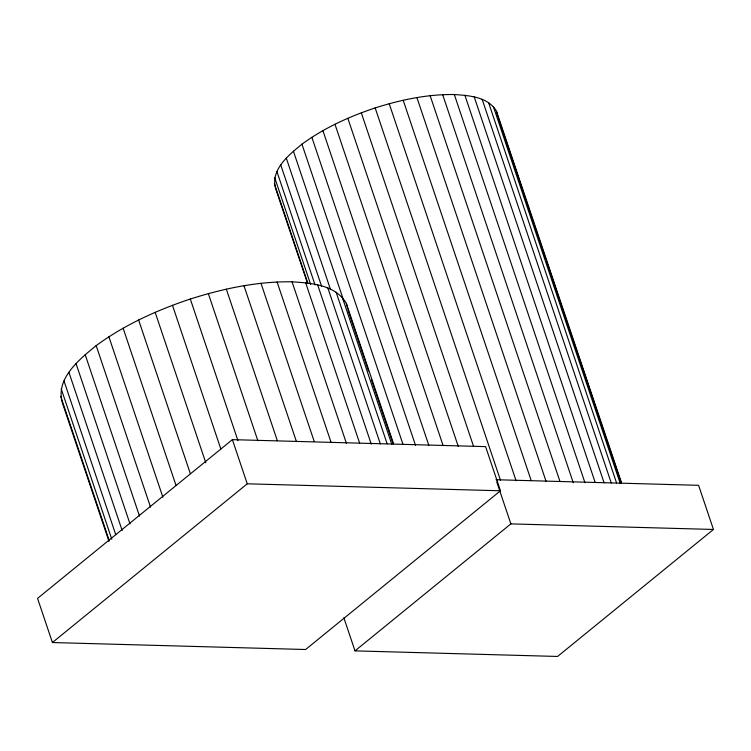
<?xml version="1.0" encoding="UTF-8"?>
<svg xmlns="http://www.w3.org/2000/svg" width="751" height="751" viewBox="0 0 751 751"><rect width="100%" height="100%" fill="white"/><g stroke="black" fill="none" stroke-linecap="round" stroke-linejoin="round"><path stroke-width="1.13" d="M109.008 541.443L62.474 403.165C55.076 378.654 79.465 359.307 96.175 345.62C124.572 324.789 157.015 310.135 190.303 299.02C223.169 288.6 257.443 281.306 292.064 281.813C311.214 283.061 335.613 284.779 346.305 303.32L393.59 443.813M307.563 283.456L275.748 188.933C269.994 169.867 288.966 154.819 301.958 144.173C324.047 127.97 349.281 116.574 375.171 107.928C400.734 99.827 427.385 94.147 454.317 94.542C469.215 95.518 488.188 96.851 496.505 111.27L621.518 482.724M232.388 439.645L37.55 598.387L52.41 642.537L305.629 649.512L500.466 490.778L485.606 446.629L232.388 439.645L247.248 483.804L52.41 642.537M343.864 617.763L355.007 650.873L510.877 523.888L713.45 529.464L698.59 485.315L496.017 479.729M713.45 529.464L557.58 656.458L355.007 650.873M247.248 483.804L500.466 490.778M498.26 117.682L545.789 258.917M546.54 261.141L621.396 483.569M493.388 106.586L620.27 483.597M488.582 102.596L616.58 482.94M482.161 99.348L611.276 483.024M474.219 96.898L604.095 482.809M464.888 95.283L595.139 482.311M454.317 94.542L584.945 482.677M442.677 94.673L573.295 482.809M430.135 95.677L560.011 481.588M416.908 97.546L546.033 481.231M403.193 100.24L531.192 480.584M389.206 103.722L516.078 480.734M375.171 107.928L500.551 480.49M496.758 481.945L510.877 523.888M361.306 112.81L473.59 446.441M347.835 118.273L458.251 446.347M334.974 124.234L443.137 445.643M322.911 130.608L428.83 445.343M311.853 137.292L415.519 445.352M301.958 144.173L403.015 444.451M348.079 310.125L368.553 370.975M371.529 379.818L392.754 442.874M293.397 151.148L343.92 301.292M342.296 297.293L391.815 444.432M336.119 292.158L387.122 443.719M286.291 158.114L330.459 289.342M327.858 287.98L380.353 443.963M280.761 164.948L321.559 286.169M317.654 284.836L371.266 444.132M276.903 171.547L315.073 284.986M274.753 177.809L310.689 284.573M274.368 183.629L308.06 283.728M305.657 282.77L359.645 443.174M292.064 281.813L346.427 443.325M277.091 281.982L331.078 442.386M260.972 283.268L314.218 441.466M243.962 285.671L296.457 441.654M226.323 289.135L277.335 440.687M208.346 293.603L257.865 440.743M190.303 299.02L237.954 440.621M172.477 305.291L220.878 449.107M155.157 312.313L205.793 462.766M138.616 319.982L190.369 473.759M123.117 328.178L175.978 485.268M108.886 336.767L162.873 497.181M96.175 345.62L150.529 507.132M85.163 354.594L139.517 516.106M76.029 363.54L130.017 523.945M68.923 372.327L122.169 530.525M63.957 380.813L115.71 534.581M61.206 388.868L111.833 539.312M60.709 396.35L109.102 540.166M496.505 111.27L497.885 116.565M346.305 303.32L347.779 308.99"/></g></svg>
